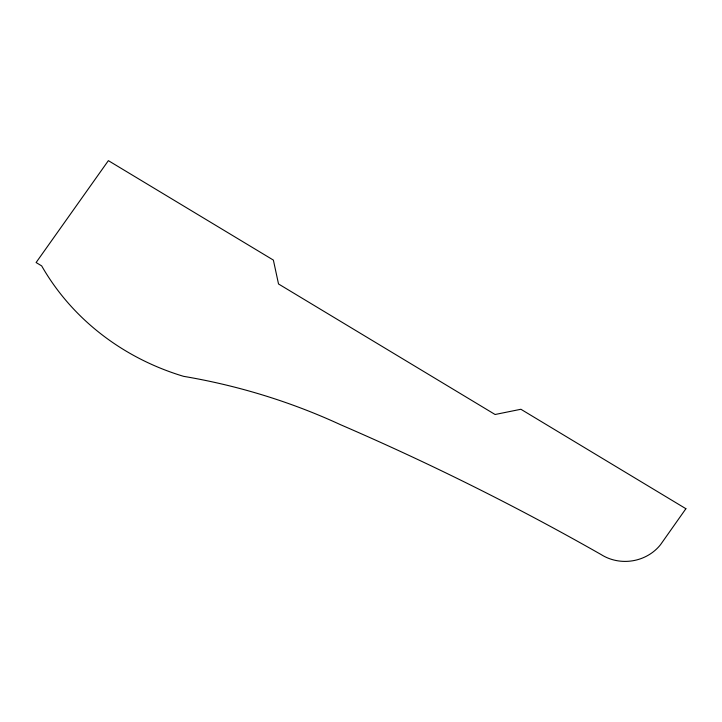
<?xml version="1.0" encoding="UTF-8"?>
<svg xmlns="http://www.w3.org/2000/svg" width="722" height="722" viewBox="0 0 722 722"><rect width="100%" height="100%" fill="white"/><g stroke="black" fill="none" stroke-linecap="round" stroke-linejoin="round"><path stroke-width="1.08" d="M685.9 508.712L660.513 544.695A43.257 40.107 -7.2 0 1 601.11 554.55A2641.942 2449.565 -7.2 0 0 340.613 424.744A601.083 557.312 -7.2 0 0 183.569 376.333A252.971 234.551 -7.2 0 1 41.668 265.886L36.1 262.537L108.372 160.645L273.376 260.091L278.521 283.972L495.093 414.5L520.896 409.266L685.9 508.712"/></g></svg>
